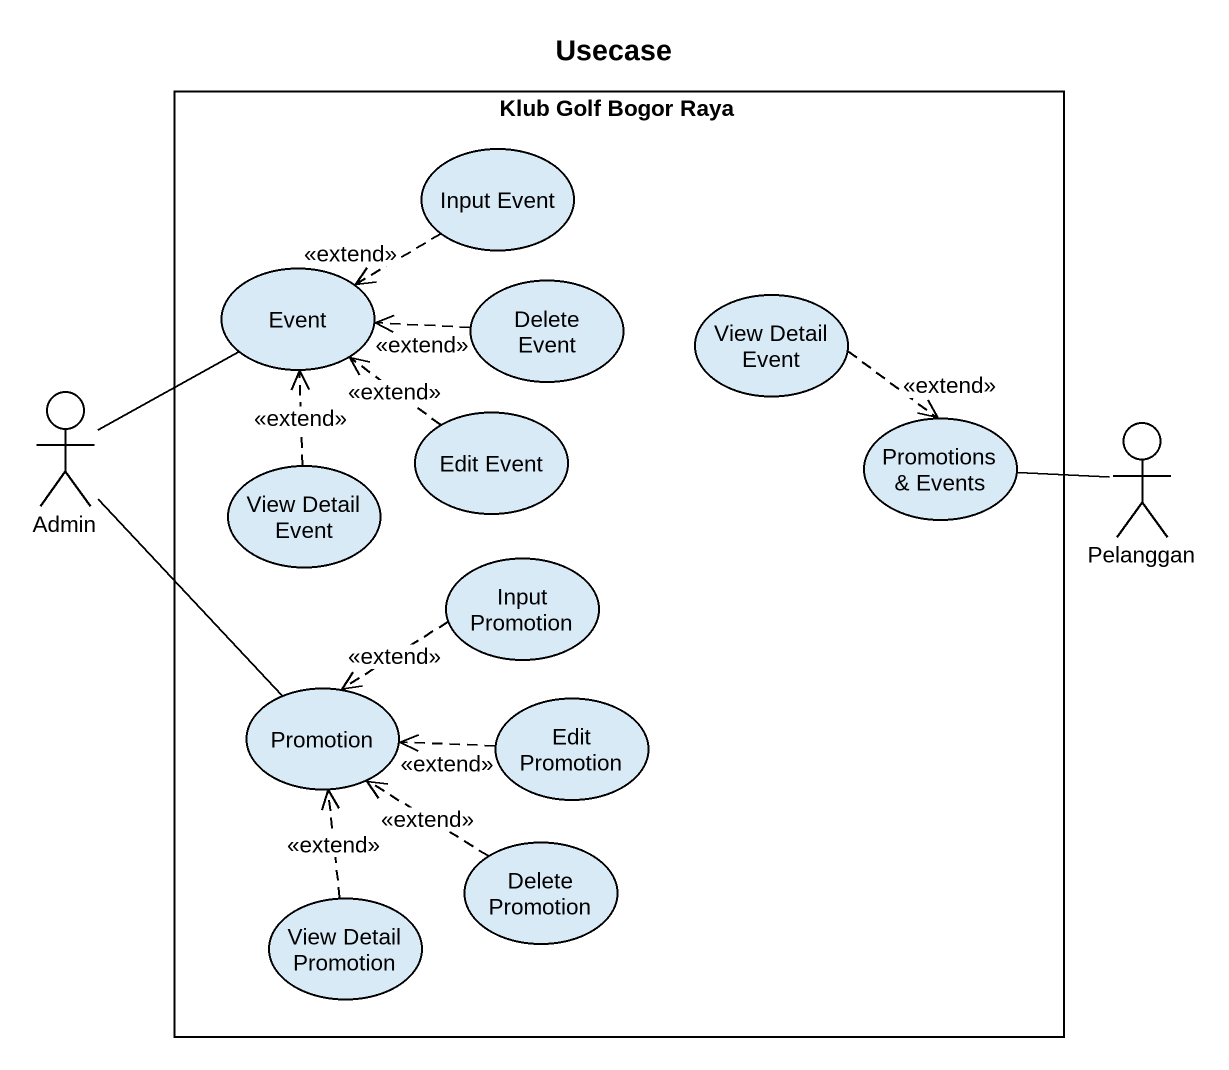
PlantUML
@startuml
title Usecase
rectangle "Klub Golf Bogor Raya" as Klub_Golf_Bogor_Raya {
  usecase "Input Event" as Input_Event
  usecase Event
  usecase "Delete Event" as Delete_Event
  usecase "View Detail Event" as View_Detail_Event
  usecase "View Detail Event" as View_Detail_Event_2
  usecase "Edit Event" as Edit_Event
  usecase "Promotions & Events" as Promotions_Events
  usecase "Input Promotion" as Input_Promotion
  usecase Promotion
  usecase "Edit Promotion" as Edit_Promotion
  usecase "Delete Promotion" as Delete_Promotion
  usecase "View Detail Promotion" as View_Detail_Promotion
}
actor Admin
actor Pelanggan
Input_Event .left.> Event : <<extend>>
Delete_Event .left.> Event : <<extend>>
View_Detail_Event ..> Promotions_Events : <<extend>>
Admin -up- Event
Admin -- Promotion
View_Detail_Event_2 .up.> Event : <<extend>>
Edit_Event .up.> Event : <<extend>>
Pelanggan -left- Promotions_Events
Input_Promotion ..> Promotion : <<extend>>
Edit_Promotion .left.> Promotion : <<extend>>
Delete_Promotion .up.> Promotion : <<extend>>
View_Detail_Promotion .up.> Promotion : <<extend>>
@enduml
